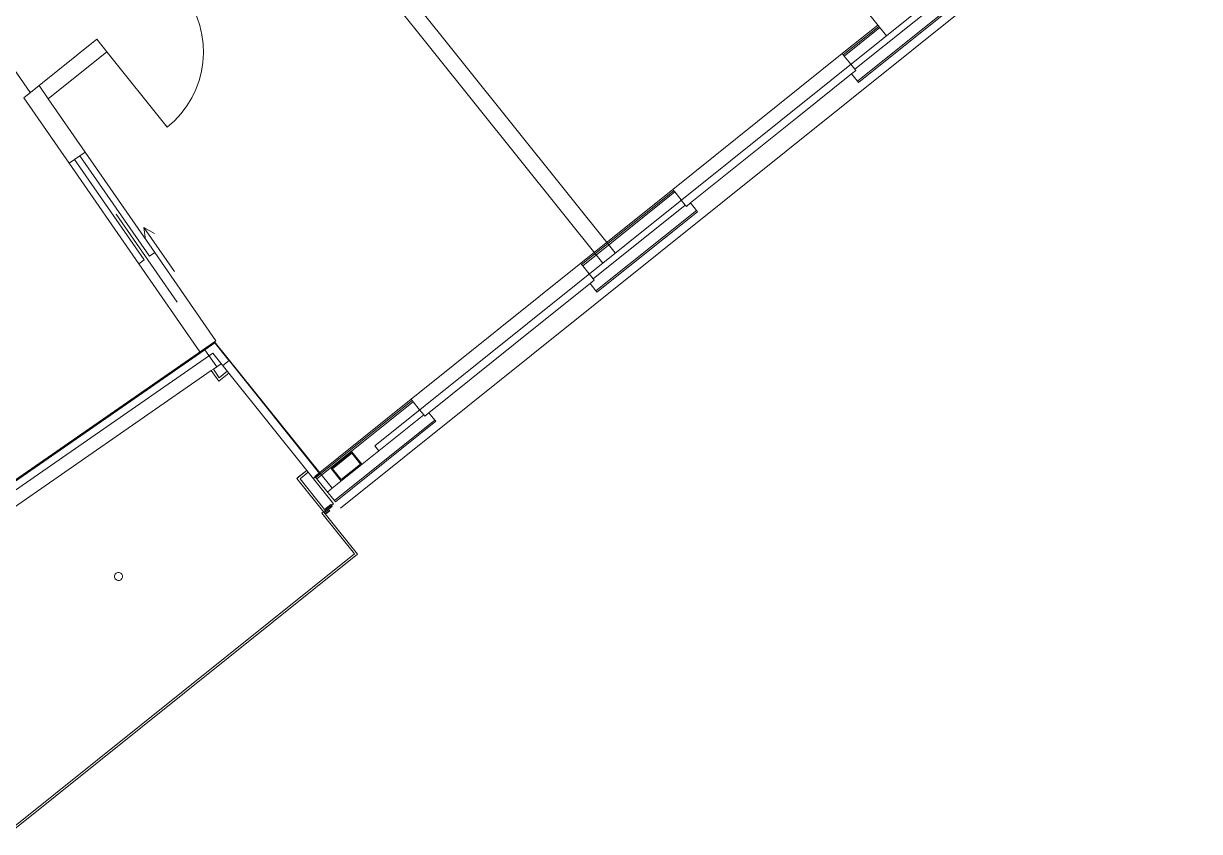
# Model space of a CAD drawing. Header units: metres. Extents: x 2747624 to 2747775, y 1250135 to 1250307.
# Drawn here: x 2747691.49 to 2747702.45, y 1250250.85 to 1250258.39 of the extents above; entities that cross this region are included whole.
import ezdxf

# ---------------------------------------------------------------- set-up
doc = ezdxf.new("R2010")
doc.units = ezdxf.units.M
doc.header["$MEASUREMENT"] = 0
doc.layers.add('nichttragend', color=7, linetype='Continuous')
doc.layers.add('tragend', color=7, linetype='Continuous')

# ---------------------------------------------------------------- blocks, each defined once
blk = doc.blocks.new('dfghdgh')
at = {"layer": 'nichttragend', "color": 252, "linetype": 'Continuous', "lineweight": 0}
for p, q in [((2746694.76, 1250254.451), (2746702.368, 1250260.548)), ((2746694.441, 1250253.87), (2746702.449, 1250260.288)), ((2746690.907, 1250258.671), (2746691.549, 1250257.744)), ((2746692.263, 1250258.123), (2746692.169, 1250258.241)), ((2746692.263, 1250258.123), (2746692.826, 1250257.421)), ((2746697.538, 1250256.841), (2746699.118, 1250258.107)), ((2746699.128, 1250258.096), (2746699.118, 1250258.107)), ((2746699.137, 1250258.084), (2746699.128, 1250258.096)), ((2746699.197, 1250258.009), (2746699.137, 1250258.084)), ((2746699.198, 1250258.008), (2746699.197, 1250258.009)), ((2746699.236, 1250257.961), (2746699.198, 1250258.008)), ((2746698.698, 1250257.512), (2746699.206, 1250257.918)), ((2746699.206, 1250257.918), (2746699.245, 1250257.95)), ((2746699.261, 1250257.85), (2746699.206, 1250257.918)), ((2746699.245, 1250257.95), (2746699.236, 1250257.961)), ((2746699.27, 1250257.838), (2746699.261, 1250257.85)), ((2746697.704, 1250256.715), (2746698.698, 1250257.512)), ((2746691.962, 1250257.121), (2746692.611, 1250256.184)), ((2746692.66, 1250256.218), (2746692.011, 1250257.155)), ((2746692.71, 1250256.252), (2746692.061, 1250257.189)), ((2746691.913, 1250257.087), (2746692.562, 1250256.149)), ((2746697.548, 1250256.829), (2746697.538, 1250256.841)), ((2746697.557, 1250256.818), (2746697.548, 1250256.829)), ((2746697.617, 1250256.743), (2746697.557, 1250256.818)), ((2746697.618, 1250256.741), (2746697.617, 1250256.743)), ((2746697.655, 1250256.695), (2746697.618, 1250256.741)), ((2746697.665, 1250256.683), (2746697.655, 1250256.695)), ((2746697.704, 1250256.715), (2746697.665, 1250256.683)), ((2746697.759, 1250256.646), (2746697.704, 1250256.715)), ((2746692.351, 1250256.612), (2746692.92, 1250255.79)), ((2746697.768, 1250256.634), (2746697.759, 1250256.646)), ((2746692.608, 1250256.486), (2746692.893, 1250256.075)), ((2746692.608, 1250256.486), (2746692.706, 1250256.432)), ((2746692.608, 1250256.486), (2746692.624, 1250256.375)), ((2746692.71, 1250256.252), (2746692.66, 1250256.218)), ((2746692.71, 1250256.252), (2746693.279, 1250255.43)), ((2746692.611, 1250256.184), (2746692.562, 1250256.149)), ((2746692.562, 1250256.149), (2746693.131, 1250255.327)), ((2746695.1, 1250254.887), (2746696.68, 1250256.153)), ((2746696.689, 1250256.141), (2746696.68, 1250256.153)), ((2746696.699, 1250256.13), (2746696.689, 1250256.141)), ((2746696.759, 1250256.055), (2746696.699, 1250256.13)), ((2746696.76, 1250256.054), (2746696.759, 1250256.055)), ((2746696.797, 1250256.007), (2746696.76, 1250256.054)), ((2746696.806, 1250255.995), (2746696.797, 1250256.007)), ((2746696.26, 1250255.558), (2746696.767, 1250255.964)), ((2746696.767, 1250255.964), (2746696.806, 1250255.995)), ((2746696.822, 1250255.895), (2746696.767, 1250255.964)), ((2746696.832, 1250255.884), (2746696.822, 1250255.895)), ((2746695.265, 1250254.76), (2746696.26, 1250255.558)), ((2746689.658, 1250252.922), (2746693.267, 1250255.422)), ((2746689.674, 1250252.92), (2746693.177, 1250255.347)), ((2746693.27, 1250255.412), (2746693.177, 1250255.347)), ((2746693.288, 1250255.188), (2746693.177, 1250255.347)), ((2746693.279, 1250255.43), (2746693.267, 1250255.422)), ((2746693.267, 1250255.422), (2746694.362, 1250254.056)), ((2746693.27, 1250255.412), (2746693.392, 1250255.26)), ((2746693.252, 1250255.314), (2746689.764, 1250252.898)), ((2746693.131, 1250255.327), (2746693.137, 1250255.319)), ((2746693.399, 1250255.129), (2746693.252, 1250255.314)), ((2746693.343, 1250255.2), (2746693.402, 1250255.247)), ((2746693.402, 1250255.247), (2746693.392, 1250255.26)), ((2746693.402, 1250255.247), (2746694.245, 1250254.195)), ((2746693.237, 1250255.153), (2746689.835, 1250252.796)), ((2746693.256, 1250255.165), (2746693.237, 1250255.153)), ((2746693.306, 1250255.054), (2746693.237, 1250255.153)), ((2746693.256, 1250255.165), (2746693.288, 1250255.188)), ((2746693.31, 1250255.086), (2746693.256, 1250255.165)), ((2746693.288, 1250255.188), (2746693.329, 1250255.217)), ((2746693.399, 1250255.129), (2746693.306, 1250255.054)), ((2746693.386, 1250255.146), (2746693.31, 1250255.086)), ((2746694.127, 1250254.222), (2746693.399, 1250255.129)), ((2746695.109, 1250254.875), (2746695.1, 1250254.887)), ((2746695.118, 1250254.863), (2746695.109, 1250254.875)), ((2746695.178, 1250254.788), (2746695.118, 1250254.863)), ((2746695.179, 1250254.787), (2746695.178, 1250254.788)), ((2746695.217, 1250254.74), (2746695.179, 1250254.787)), ((2746695.226, 1250254.729), (2746695.217, 1250254.74)), ((2746695.265, 1250254.76), (2746695.226, 1250254.729)), ((2746695.32, 1250254.692), (2746695.265, 1250254.76)), ((2746695.329, 1250254.68), (2746695.32, 1250254.692)), ((2746694.362, 1250254.056), (2746694.798, 1250254.404)), ((2746694.798, 1250254.404), (2746694.76, 1250254.451)), ((2746694.033, 1250254.147), (2746694.127, 1250254.222)), ((2746694.033, 1250254.147), (2746694.05, 1250254.161)), ((2746694.599, 1250253.441), (2746694.033, 1250254.147)), ((2746694.127, 1250254.222), (2746694.05, 1250254.161)), ((2746694.064, 1250254.144), (2746694.14, 1250254.205)), ((2746694.293, 1250253.857), (2746694.064, 1250254.144)), ((2746694.376, 1250253.911), (2746694.127, 1250254.222)), ((2746694.186, 1250254.148), (2746694.245, 1250254.195)), ((2746694.267, 1250253.823), (2746694.376, 1250253.911)), ((2746694.571, 1250253.444), (2746694.267, 1250253.823)), ((2746694.29, 1250253.826), (2746694.364, 1250253.886)), ((2746694.35, 1250253.903), (2746694.293, 1250253.857)), ((2746694.34, 1250253.851), (2746694.301, 1250253.819)), ((2746694.301, 1250253.819), (2746694.304, 1250253.816)), ((2746694.304, 1250253.816), (2746694.343, 1250253.847)), ((2746694.343, 1250253.847), (2746694.34, 1250253.851)), ((2746694.364, 1250253.886), (2746694.35, 1250253.903)), ((2746691.374, 1250250.856), (2746694.599, 1250253.441)), ((2746691.377, 1250250.885), (2746694.571, 1250253.444))]:
    blk.add_line(p, q, dxfattribs=at)
at = {"layer": 'nichttragend', "color": 190, "linetype": 'Continuous', "lineweight": 0}
for p, q in [((2746699.236, 1250257.961), (2746700.094, 1250258.649)), ((2746699.261, 1250257.85), (2746700.197, 1250258.6)), ((2746699.27, 1250257.838), (2746700.206, 1250258.588)), ((2746699.45, 1250258.373), (2746699.118, 1250258.107)), ((2746699.459, 1250258.361), (2746699.128, 1250258.096)), ((2746699.137, 1250258.084), (2746699.469, 1250258.35)), ((2746697.538, 1250256.841), (2746696.68, 1250256.153)), ((2746697.548, 1250256.829), (2746696.689, 1250256.141)), ((2746696.699, 1250256.13), (2746697.557, 1250256.818)), ((2746696.797, 1250256.007), (2746697.655, 1250256.695)), ((2746696.822, 1250255.895), (2746697.759, 1250256.646)), ((2746696.832, 1250255.884), (2746697.768, 1250256.634)), ((2746695.1, 1250254.887), (2746694.202, 1250254.167)), ((2746695.109, 1250254.875), (2746694.212, 1250254.156)), ((2746694.221, 1250254.144), (2746695.118, 1250254.863)), ((2746694.384, 1250253.941), (2746695.32, 1250254.692)), ((2746694.798, 1250254.404), (2746695.217, 1250254.74)), ((2746694.393, 1250253.929), (2746695.329, 1250254.68)), ((2746694.202, 1250254.167), (2746694.393, 1250253.929)), ((2746694.32, 1250254.021), (2746694.362, 1250254.056))]:
    blk.add_line(p, q, dxfattribs=at)
at = {"layer": 'nichttragend', "color": 252, "linetype": 'Continuous', "lineweight": 0}
blk.add_arc((2746692.263, 1250258.123), 0.9, 308.7099, 38.7099, dxfattribs=at)
at = {"layer": 'tragend', "color": 92, "linetype": 'Continuous', "lineweight": 0}
for p, q in [((2746696.155, 1250262.484), (2746699.53, 1250258.274)), ((2746691.49, 1250257.696), (2746691.631, 1250257.809)), ((2746691.631, 1250257.809), (2746691.716, 1250257.686)), ((2746691.49, 1250257.696), (2746691.913, 1250257.087)), ((2746692.061, 1250257.189), (2746691.716, 1250257.686)), ((2746691.913, 1250257.087), (2746692.061, 1250257.189)), ((2746694.548, 1250254.396), (2746694.353, 1250254.24)), ((2746694.367, 1250254.238), (2746694.546, 1250254.382)), ((2746694.546, 1250254.382), (2746694.627, 1250254.281)), ((2746694.641, 1250254.279), (2746694.548, 1250254.396)), ((2746694.627, 1250254.281), (2746694.448, 1250254.137)), ((2746694.353, 1250254.24), (2746694.446, 1250254.123)), ((2746694.448, 1250254.137), (2746694.367, 1250254.238))]:
    blk.add_line(p, q, dxfattribs=at)
at = {"layer": 'tragend', "color": 20, "linetype": 'Continuous', "lineweight": 0}
for p, q in [((2746697.003, 1250256.249), (2746694.235, 1250259.704)), ((2746694.118, 1250259.61), (2746696.886, 1250256.155)), ((2746692.169, 1250258.241), (2746691.631, 1250257.809)), ((2746691.716, 1250257.686), (2746692.263, 1250258.123))]:
    blk.add_line(p, q, dxfattribs=at)
at = {"layer": 'tragend', "color": 92, "linetype": 'Continuous', "lineweight": 0}
for start, end in [(34.7099, 214.7099), (214.7099, 34.7099)]:
    blk.add_arc((2746692.372, 1250253.234), 0.0375, start, end, dxfattribs=at)

msp = doc.modelspace()

# ---------------------------------------------------------------- block references
msp.add_blockref('dfghdgh', (1000.005, -0.002))

doc.saveas('drawing.dxf')
